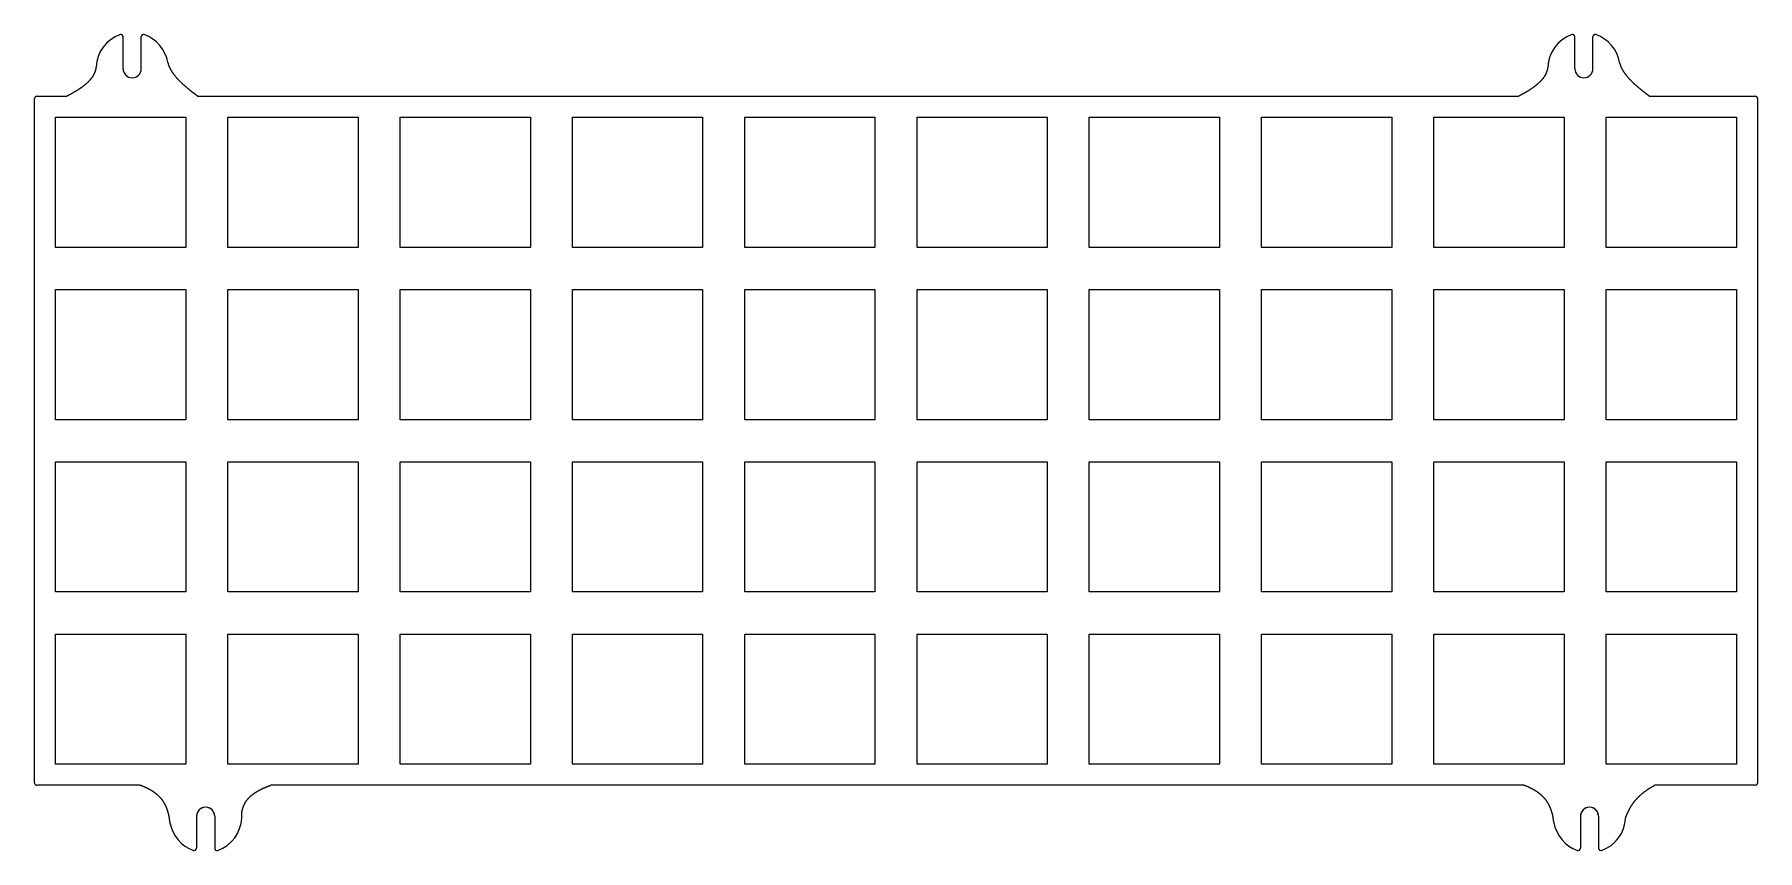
# Model space of a CAD drawing. Header units: millimetres. Extents: x 19 to 209, y -321 to -230.
import ezdxf

# ---------------------------------------------------------------- set-up
doc = ezdxf.new("R2010")
doc.units = ezdxf.units.MM
doc.layers.get('0').update_dxf_attribs({"linetype": 'CONTINUOUS'})

msp = doc.modelspace()

# ---------------------------------------------------------------- linework, layer by layer
for p, q in [((28.74, -234.17), (28.74, -230.63)), ((30.74, -234.17), (30.74, -230.63)), ((189.24, -234.17), (189.24, -230.63)), ((191.24, -234.17), (191.24, -230.63)), ((18.94, -313.17), (18.94, -237.47)), ((19.19, -237.22), (22.51, -237.22)), ((37.01, -237.22), (183.01, -237.22)), ((197.51, -237.22), (209.19, -237.22)), ((209.44, -237.47), (209.44, -313.17)), ((30.61, -313.42), (19.19, -313.42)), ((183.61, -313.42), (45.05, -313.42)), ((209.19, -313.42), (198.05, -313.42)), ((36.86, -316.85), (36.86, -320.38)), ((38.86, -316.85), (38.86, -320.38)), ((189.86, -316.85), (189.86, -320.38)), ((191.86, -316.85), (191.86, -320.38))]:
    msp.add_line(p, q)
for points in [[(21.26, -253.94), (21.26, -239.54), (35.66, -239.54), (35.66, -253.94)], [(54.71, -253.94), (40.31, -253.94), (40.31, -239.54), (54.71, -239.54)], [(59.36, -239.54), (73.76, -239.54), (73.76, -253.94), (59.36, -253.94)], [(78.41, -239.54), (92.81, -239.54), (92.81, -253.94), (78.41, -253.94)], [(97.46, -239.54), (111.86, -239.54), (111.86, -253.94), (97.46, -253.94)], [(116.51, -239.54), (130.91, -239.54), (130.91, -253.94), (116.51, -253.94)], [(149.96, -239.54), (149.96, -253.94), (135.56, -253.94), (135.56, -239.54)], [(154.61, -239.54), (169.01, -239.54), (169.01, -253.94), (154.61, -253.94)], [(188.06, -239.54), (188.06, -253.94), (173.66, -253.94), (173.66, -239.54)], [(192.71, -253.94), (192.71, -239.54), (207.11, -239.54), (207.11, -253.94)], [(35.66, -258.59), (35.66, -272.99), (21.26, -272.99), (21.26, -258.59)], [(54.71, -258.59), (54.71, -272.99), (40.31, -272.99), (40.31, -258.59)], [(59.36, -258.59), (73.76, -258.59), (73.76, -272.99), (59.36, -272.99)], [(92.81, -272.99), (78.41, -272.99), (78.41, -258.59), (92.81, -258.59)], [(111.86, -258.59), (111.86, -272.99), (97.46, -272.99), (97.46, -258.59)], [(130.91, -258.59), (130.91, -272.99), (116.51, -272.99), (116.51, -258.59)], [(135.56, -272.99), (135.56, -258.59), (149.96, -258.59), (149.96, -272.99)], [(169.01, -272.99), (154.61, -272.99), (154.61, -258.59), (169.01, -258.59)], [(173.66, -272.99), (173.66, -258.59), (188.06, -258.59), (188.06, -272.99)], [(207.11, -258.59), (207.11, -272.99), (192.71, -272.99), (192.71, -258.59)], [(21.26, -277.64), (35.66, -277.64), (35.66, -292.04), (21.26, -292.04)], [(54.71, -292.04), (40.31, -292.04), (40.31, -277.64), (54.71, -277.64)], [(59.36, -277.64), (73.76, -277.64), (73.76, -292.04), (59.36, -292.04)], [(78.41, -277.64), (92.81, -277.64), (92.81, -292.04), (78.41, -292.04)], [(97.46, -277.64), (111.86, -277.64), (111.86, -292.04), (97.46, -292.04)], [(130.91, -277.64), (130.91, -292.04), (116.51, -292.04), (116.51, -277.64)], [(149.96, -277.64), (149.96, -292.04), (135.56, -292.04), (135.56, -277.64)], [(154.61, -277.64), (169.01, -277.64), (169.01, -292.04), (154.61, -292.04)], [(173.66, -277.64), (188.06, -277.64), (188.06, -292.04), (173.66, -292.04)], [(192.71, -292.04), (192.71, -277.64), (207.11, -277.64), (207.11, -292.04)], [(35.66, -311.09), (21.26, -311.09), (21.26, -296.69), (35.66, -296.69)], [(54.71, -311.09), (40.31, -311.09), (40.31, -296.69), (54.71, -296.69)], [(59.36, -311.09), (59.36, -296.69), (73.76, -296.69), (73.76, -311.09)], [(78.41, -296.69), (92.81, -296.69), (92.81, -311.09), (78.41, -311.09)], [(111.86, -311.09), (97.46, -311.09), (97.46, -296.69), (111.86, -296.69)], [(130.91, -296.69), (130.91, -311.09), (116.51, -311.09), (116.51, -296.69)], [(135.56, -311.09), (135.56, -296.69), (149.96, -296.69), (149.96, -311.09)], [(169.01, -296.69), (169.01, -311.09), (154.61, -311.09), (154.61, -296.69)], [(188.06, -296.69), (188.06, -311.09), (173.66, -311.09), (173.66, -296.69)], [(192.71, -311.09), (192.71, -296.69), (207.11, -296.69), (207.11, -311.09)]]:
    msp.add_lwpolyline(points, close=True)
for centre, radius, start, end in [((29.74, -234.17), 4, 109.4711, 177.3301), ((28.49, -230.63), 0.25, 0, 109.4712), ((30.99, -230.63), 0.25, 70.5288, 180), ((29.74, -234.17), 4, 9.6926, 70.5287), ((190.24, -234.17), 4, 109.4712, 177.3301), ((188.99, -230.63), 0.25, 0, 109.4712), ((191.49, -230.63), 0.25, 70.5288, 180), ((190.24, -234.17), 4, 9.6926, 70.5288), ((29.74, -234.17), 1, 180, 360), ((29.74, -234.17), 1, 180, 360), ((190.24, -234.17), 1, -180, 0), ((190.24, -234.17), 1, -180, 0), ((19.19, -237.47), 0.25, 90, 180), ((209.19, -237.47), 0.25, 0, 90), ((19.19, -313.17), 0.25, 180, 270), ((209.19, -313.17), 0.25, -90, 0), ((37.86, -316.85), 1, 0.001, 180), ((37.86, -316.85), 1, 0, 180.001), ((190.86, -316.85), 1, 0, 180.0059), ((190.86, -316.85), 1, 0.0059, 180), ((37.86, -316.85), 4, 189.6947, 250.5288), ((37.86, -316.85), 4, 289.4712, 357.3281), ((190.86, -316.85), 4, 189.6931, 250.5288), ((190.86, -316.85), 4, 289.4712, 357.3296), ((36.61, -320.38), 0.25, -109.4712, 0), ((39.11, -320.38), 0.25, 180, 289.4712), ((189.61, -320.38), 0.25, -109.4712, 0), ((192.11, -320.38), 0.25, 180, 289.4712)]:
    msp.add_arc(centre, radius, start, end)
for points in [[(25.74, -233.98), (25.74, -234.05), (25.71, -234.19), (25.67, -234.39), (25.57, -234.67), (25.4, -235), (25.16, -235.33), (24.86, -235.66), (24.5, -235.98), (24.08, -236.29), (23.61, -236.61), (23.19, -236.85), (22.86, -237.03), (22.63, -237.15), (22.51, -237.22)], [(33.68, -233.49), (33.7, -233.56), (33.73, -233.68), (33.79, -233.88), (33.91, -234.14), (34.11, -234.49), (34.36, -234.84), (34.67, -235.21), (35.04, -235.59), (35.46, -235.98), (35.93, -236.38), (36.34, -236.71), (36.67, -236.96), (36.9, -237.13), (37.01, -237.22)], [(186.24, -233.98), (186.24, -234.05), (186.21, -234.19), (186.17, -234.39), (186.07, -234.67), (185.9, -235), (185.66, -235.33), (185.36, -235.66), (185, -235.98), (184.58, -236.29), (184.11, -236.61), (183.69, -236.85), (183.36, -237.03), (183.13, -237.15), (183.01, -237.22)], [(194.18, -233.49), (194.2, -233.56), (194.23, -233.68), (194.29, -233.88), (194.41, -234.14), (194.61, -234.49), (194.86, -234.84), (195.17, -235.21), (195.54, -235.59), (195.96, -235.98), (196.43, -236.38), (196.84, -236.71), (197.17, -236.96), (197.4, -237.13), (197.51, -237.22)], [(33.91, -317.52), (33.9, -317.4), (33.88, -317.16), (33.82, -316.81), (33.72, -316.37), (33.54, -315.85), (33.31, -315.38), (33.01, -314.94), (32.65, -314.56), (32.22, -314.21), (31.74, -313.91), (31.31, -313.69), (30.97, -313.55), (30.73, -313.46), (30.61, -313.42)], [(41.85, -317.04), (41.85, -316.94), (41.85, -316.74), (41.86, -316.45), (41.92, -316.08), (42.06, -315.65), (42.27, -315.24), (42.56, -314.86), (42.93, -314.52), (43.36, -314.2), (43.86, -313.92), (44.31, -313.7), (44.67, -313.56), (44.93, -313.46), (45.05, -313.42)], [(186.91, -317.52), (186.9, -317.4), (186.87, -317.17), (186.82, -316.82), (186.72, -316.38), (186.53, -315.87), (186.3, -315.4), (186, -314.96), (185.63, -314.58), (185.21, -314.23), (184.73, -313.92), (184.3, -313.7), (183.96, -313.55), (183.73, -313.46), (183.61, -313.42)], [(194.85, -317.04), (194.88, -316.94), (194.95, -316.76), (195.06, -316.49), (195.22, -316.15), (195.45, -315.73), (195.72, -315.33), (196.02, -314.96), (196.36, -314.61), (196.73, -314.28), (197.14, -313.97), (197.49, -313.74), (197.77, -313.58), (197.96, -313.47), (198.05, -313.42)]]:
    msp.add_open_spline(points, degree=5)

doc.saveas('drawing.dxf')
